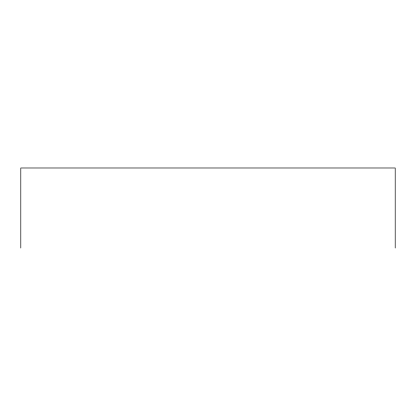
<?xml version="1.0" encoding="UTF-8"?>
<svg xmlns="http://www.w3.org/2000/svg" width="416" height="416" viewBox="0 0 416 416"><rect width="100%" height="100%" fill="white"/><g stroke="black" fill="none" stroke-linecap="round" stroke-linejoin="round"><path stroke-width="0.62" d="M395.2 248.014L395.2 167.986L20.8 167.986L20.8 248.014"/></g></svg>
